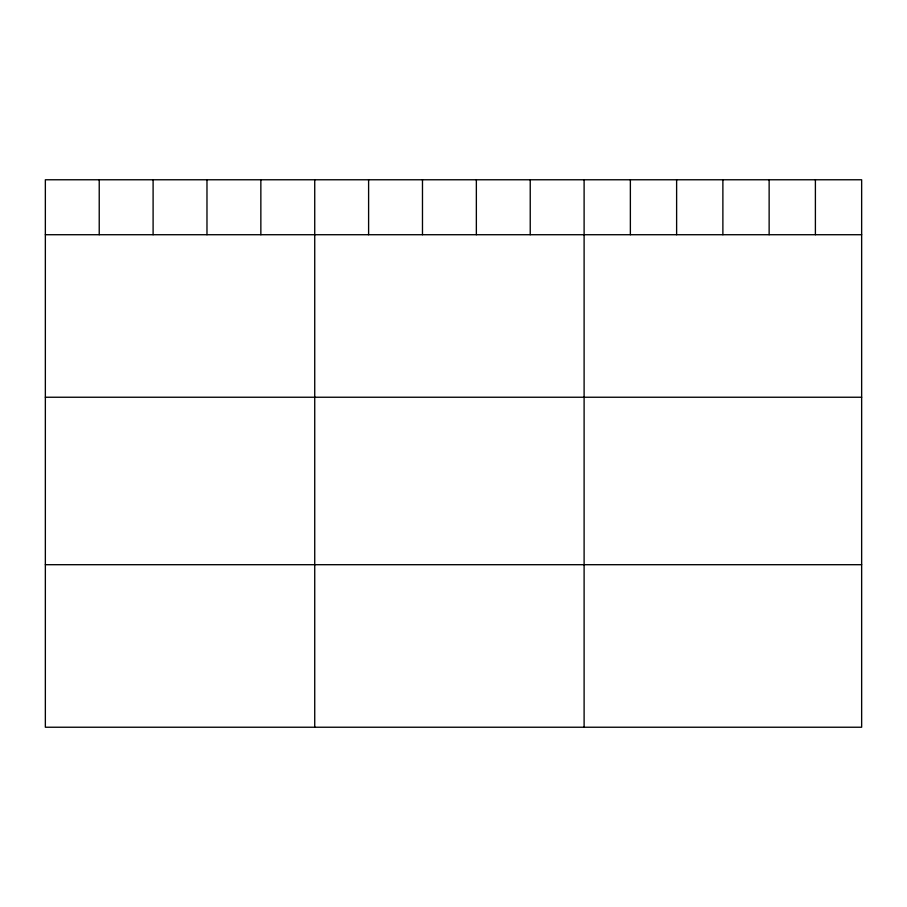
<?xml version="1.0" encoding="UTF-8"?>
<svg xmlns="http://www.w3.org/2000/svg" width="907" height="907" viewBox="0 0 907 907"><rect width="100%" height="100%" fill="white"/><g stroke="black" fill="none" stroke-linecap="round" stroke-linejoin="round"><path stroke-width="1.36" d="M861.65 234.72L861.65 727.233L45.35 727.233L45.35 179.767L861.65 179.767L861.65 234.72L45.35 234.72M45.35 397.243L861.65 397.243M45.35 564.698L861.65 564.698M815.393 179.767L815.393 234.72M769.136 179.767L769.136 234.72M722.879 179.767L722.879 234.72M676.622 179.767L676.622 234.72M630.365 179.767L630.365 234.72M584.108 179.767L584.108 727.233M530.232 179.767L530.232 234.72M476.356 179.767L476.356 234.72M422.481 179.767L422.481 234.72M368.605 179.767L368.605 234.72M314.729 179.767L314.729 727.233M260.853 179.767L260.853 234.72M206.977 179.767L206.977 234.72M153.102 179.767L153.102 234.72M99.226 179.767L99.226 234.72"/></g></svg>
